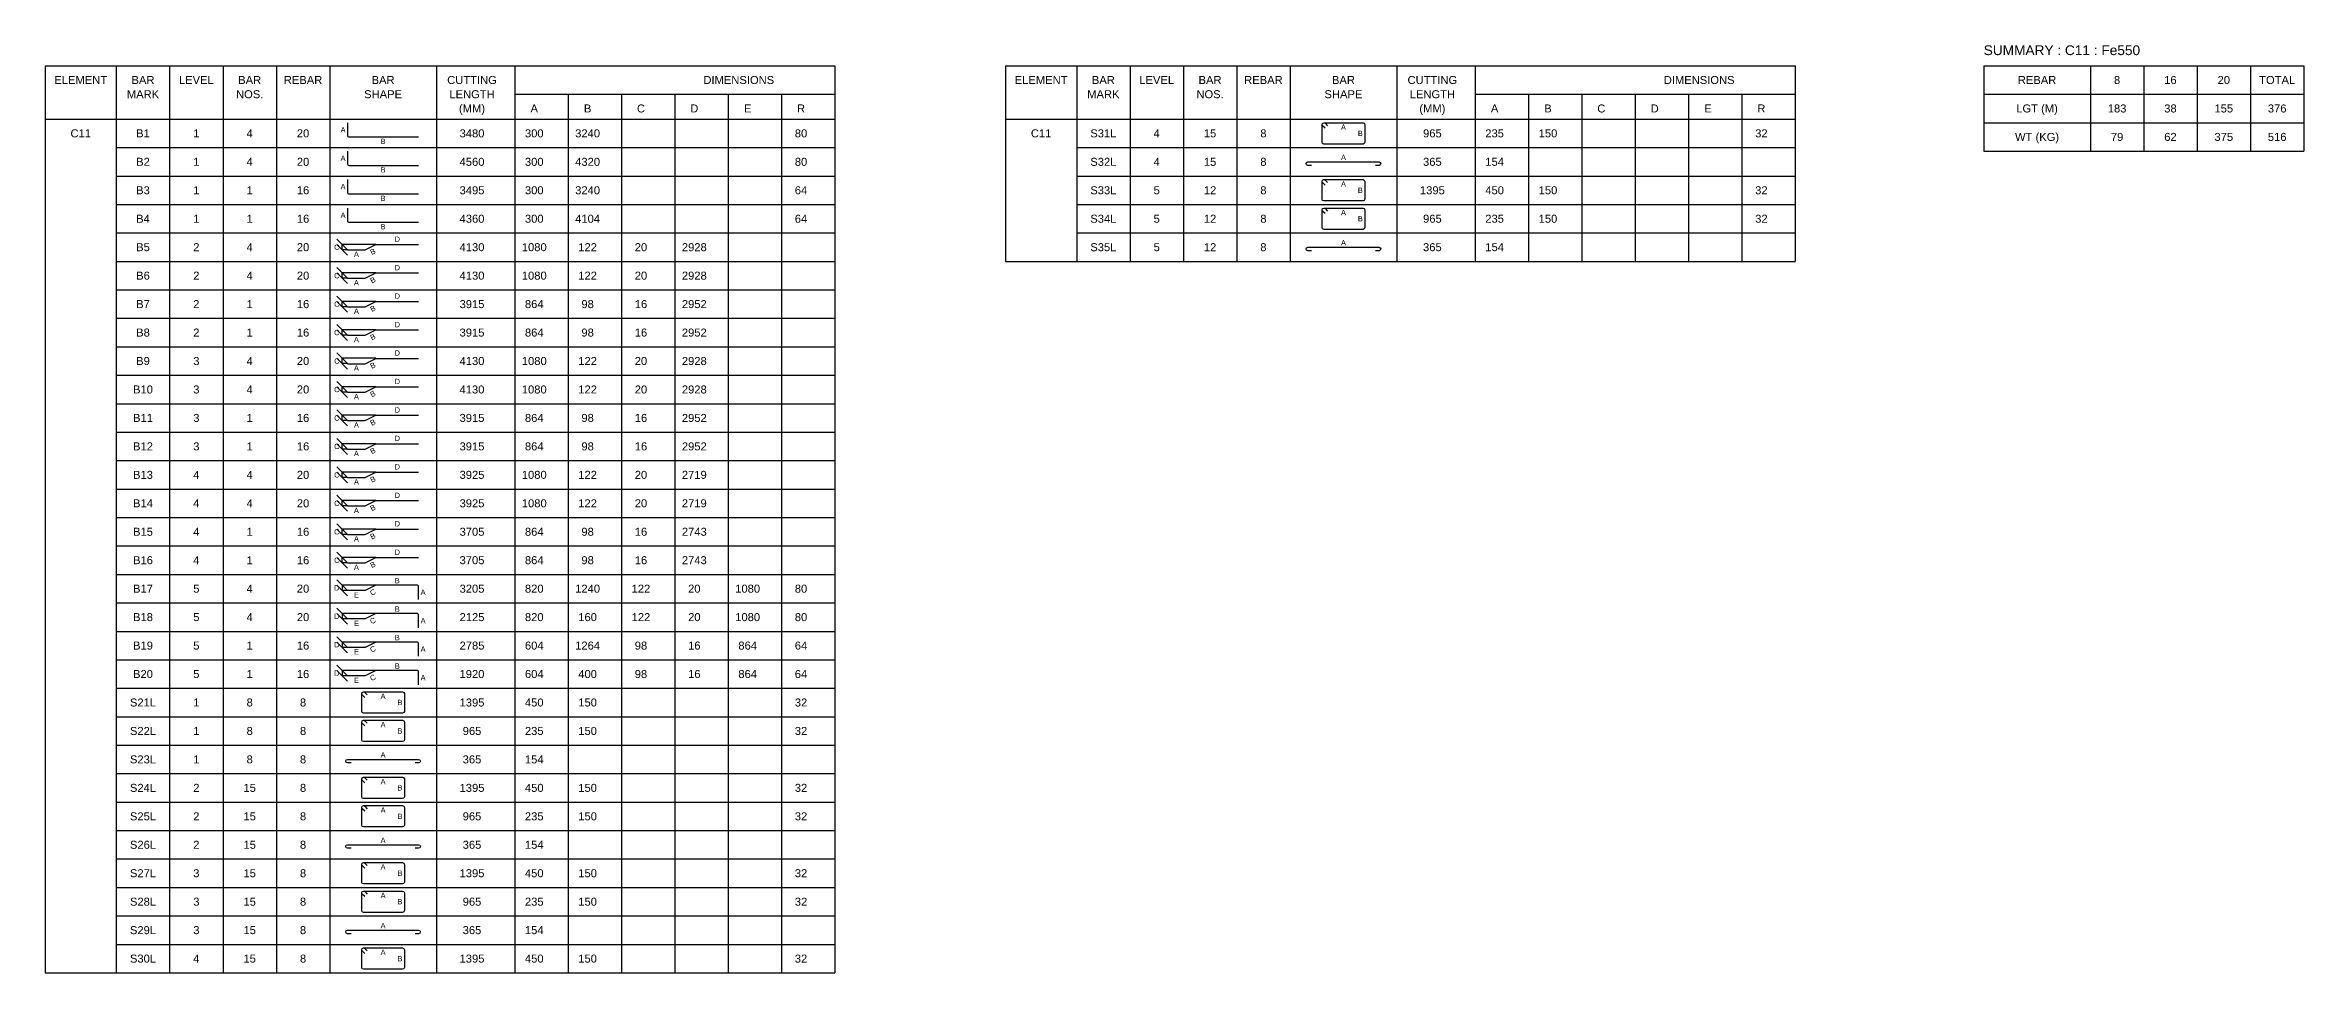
# Model space of a CAD drawing. Header units: inches. Extents: x -816171 to 9366335, y -450961 to 689132.
# Drawn here: x 402185 to 465685, y 33344 to 59423 of the extents above; entities that cross this region are included whole.
import ezdxf
from ezdxf.enums import TextEntityAlignment as Align

# ---------------------------------------------------------------- set-up
doc = ezdxf.new("R2010")
doc.units = ezdxf.units.IN
doc.header["$MEASUREMENT"] = 0
for name, color, linetype in [('Dim', 31, 'Continuous'), ('Reinforcement', 130, 'Continuous'), ('Schedule Border', 60, 'Continuous'), ('Schedule Header', 4, 'Continuous'), ('Text', 31, 'Continuous')]:
    doc.layers.add(name, color=color, linetype=linetype)
doc.styles.add('SC-BBS1', font='SansSerif')
doc.styles.get("Standard").update_dxf_attribs({"font": 'txt.shx'})
doc.dimstyles.new('SCBBSDim', dxfattribs={"dimtxt": 225, "dimasz": 0.18, "dimexe": 0, "dimexo": 0, "dimgap": 0, "dimtad": 1, "dimtoh": 1, "dimdec": 0, "dimzin": 0, "dimdsep": 46, "dimtxsty": 'Standard', "dimtsz": 150, "dimcen": 0.09, "dimclrd": 8, "dimclre": 8, "dimclrt": 3, "dimadec": 0, "dimazin": 0, "dimtfac": 1, "dimtdec": 0, "dimtix": 1, "dimtofl": 0, "dimtmove": 0, "dimatfit": 3, "dimfxl": 1, "dimtolj": 1, "dimtzin": 0, "dimarcsym": 0})

# ---------------------------------------------------------------- blocks, each defined once
blk = doc.blocks.new('*D651')
at = {"layer": 'DEFPOINTS', "color": 0, "transparency": 16777216}
for p in [(410535, 53819), (410685, 53669), (411485, 53819)]:
    blk.add_point(p, dxfattribs=at)
at = {"layer": 'Dim', "color": 8, "lineweight": -2, "transparency": 16777216}
for p, q in [((410685, 53669), (410385, 53969)), ((410685, 53519), (410385, 53819)), ((411485, 53819), (410535, 53819)), ((410535, 53669), (410535, 53819)), ((410685, 53669), (410535, 53669))]:
    blk.add_line(p, q, dxfattribs=at)
blk = doc.blocks.new('*D652')
at = {"layer": 'DEFPOINTS', "color": 0, "transparency": 16777216}
for p in [(410535, 53019), (410685, 52869), (411485, 53019)]:
    blk.add_point(p, dxfattribs=at)
at = {"layer": 'Dim', "color": 8, "lineweight": -2, "transparency": 16777216}
for p, q in [((410685, 52869), (410385, 53169)), ((410685, 52719), (410385, 53019)), ((411485, 53019), (410535, 53019)), ((410535, 52869), (410535, 53019)), ((410685, 52869), (410535, 52869))]:
    blk.add_line(p, q, dxfattribs=at)
blk = doc.blocks.new('*D653')
at = {"layer": 'DEFPOINTS', "color": 0, "transparency": 16777216}
for p in [(410535, 52219), (411485, 52219), (410685, 52069)]:
    blk.add_point(p, dxfattribs=at)
at = {"layer": 'Dim', "color": 8, "lineweight": -2, "transparency": 16777216}
for p, q in [((410685, 52069), (410385, 52369)), ((410685, 51919), (410385, 52219)), ((411485, 52219), (410535, 52219)), ((410535, 52069), (410535, 52219)), ((410685, 52069), (410535, 52069))]:
    blk.add_line(p, q, dxfattribs=at)
blk = doc.blocks.new('*D654')
at = {"layer": 'DEFPOINTS', "color": 0, "transparency": 16777216}
for p in [(410535, 51419), (410685, 51269), (411485, 51419)]:
    blk.add_point(p, dxfattribs=at)
at = {"layer": 'Dim', "color": 8, "lineweight": -2, "transparency": 16777216}
for p, q in [((410685, 51269), (410385, 51569)), ((410685, 51119), (410385, 51419)), ((411485, 51419), (410535, 51419)), ((410535, 51269), (410535, 51419)), ((410685, 51269), (410535, 51269))]:
    blk.add_line(p, q, dxfattribs=at)
blk = doc.blocks.new('*D655')
at = {"layer": 'DEFPOINTS', "color": 0, "transparency": 16777216}
for p in [(410535, 50619), (410685, 50469), (411485, 50619)]:
    blk.add_point(p, dxfattribs=at)
at = {"layer": 'Dim', "color": 8, "lineweight": -2, "transparency": 16777216}
for p, q in [((410685, 50469), (410385, 50769)), ((410685, 50319), (410385, 50619)), ((411485, 50619), (410535, 50619)), ((410535, 50469), (410535, 50619)), ((410685, 50469), (410535, 50469))]:
    blk.add_line(p, q, dxfattribs=at)
blk = doc.blocks.new('*D656')
at = {"layer": 'DEFPOINTS', "color": 0, "transparency": 16777216}
for p in [(410535, 49819), (410685, 49669), (411485, 49819)]:
    blk.add_point(p, dxfattribs=at)
at = {"layer": 'Dim', "color": 8, "lineweight": -2, "transparency": 16777216}
for p, q in [((410685, 49669), (410385, 49969)), ((410685, 49519), (410385, 49819)), ((411485, 49819), (410535, 49819)), ((410535, 49669), (410535, 49819)), ((410685, 49669), (410535, 49669))]:
    blk.add_line(p, q, dxfattribs=at)
blk = doc.blocks.new('*D657')
at = {"layer": 'DEFPOINTS', "color": 0, "transparency": 16777216}
for p in [(410535, 49019), (411485, 49019), (410685, 48869)]:
    blk.add_point(p, dxfattribs=at)
at = {"layer": 'Dim', "color": 8, "lineweight": -2, "transparency": 16777216}
for p, q in [((410685, 48869), (410385, 49169)), ((410685, 48719), (410385, 49019)), ((411485, 49019), (410535, 49019)), ((410535, 48869), (410535, 49019)), ((410685, 48869), (410535, 48869))]:
    blk.add_line(p, q, dxfattribs=at)
blk = doc.blocks.new('*D658')
at = {"layer": 'DEFPOINTS', "color": 0, "transparency": 16777216}
for p in [(410535, 48219), (410685, 48069), (411485, 48219)]:
    blk.add_point(p, dxfattribs=at)
at = {"layer": 'Dim', "color": 8, "lineweight": -2, "transparency": 16777216}
for p, q in [((410685, 48069), (410385, 48369)), ((410685, 47919), (410385, 48219)), ((411485, 48219), (410535, 48219)), ((410535, 48069), (410535, 48219)), ((410685, 48069), (410535, 48069))]:
    blk.add_line(p, q, dxfattribs=at)
blk = doc.blocks.new('*D659')
at = {"layer": 'DEFPOINTS', "color": 0, "transparency": 16777216}
for p in [(410535, 47419), (410685, 47269), (411485, 47419)]:
    blk.add_point(p, dxfattribs=at)
at = {"layer": 'Dim', "color": 8, "lineweight": -2, "transparency": 16777216}
for p, q in [((410685, 47269), (410385, 47569)), ((410685, 47119), (410385, 47419)), ((411485, 47419), (410535, 47419)), ((410535, 47269), (410535, 47419)), ((410685, 47269), (410535, 47269))]:
    blk.add_line(p, q, dxfattribs=at)
blk = doc.blocks.new('*D660')
at = {"layer": 'DEFPOINTS', "color": 0, "transparency": 16777216}
for p in [(410535, 46619), (410685, 46469), (411485, 46619)]:
    blk.add_point(p, dxfattribs=at)
at = {"layer": 'Dim', "color": 8, "lineweight": -2, "transparency": 16777216}
for p, q in [((410685, 46469), (410385, 46769)), ((410685, 46319), (410385, 46619)), ((411485, 46619), (410535, 46619)), ((410535, 46469), (410535, 46619)), ((410685, 46469), (410535, 46469))]:
    blk.add_line(p, q, dxfattribs=at)
blk = doc.blocks.new('*D661')
at = {"layer": 'DEFPOINTS', "color": 0, "transparency": 16777216}
for p in [(410535, 45819), (411485, 45819), (410685, 45669)]:
    blk.add_point(p, dxfattribs=at)
at = {"layer": 'Dim', "color": 8, "lineweight": -2, "transparency": 16777216}
for p, q in [((410685, 45669), (410385, 45969)), ((410685, 45519), (410385, 45819)), ((411485, 45819), (410535, 45819)), ((410535, 45669), (410535, 45819)), ((410685, 45669), (410535, 45669))]:
    blk.add_line(p, q, dxfattribs=at)
blk = doc.blocks.new('*D662')
at = {"layer": 'DEFPOINTS', "color": 0, "transparency": 16777216}
for p in [(410535, 45019), (410685, 44869), (411485, 45019)]:
    blk.add_point(p, dxfattribs=at)
at = {"layer": 'Dim', "color": 8, "lineweight": -2, "transparency": 16777216}
for p, q in [((410685, 44869), (410385, 45169)), ((410685, 44719), (410385, 45019)), ((411485, 45019), (410535, 45019)), ((410535, 44869), (410535, 45019)), ((410685, 44869), (410535, 44869))]:
    blk.add_line(p, q, dxfattribs=at)
blk = doc.blocks.new('*D663')
at = {"layer": 'DEFPOINTS', "color": 0, "transparency": 16777216}
for p in [(410535, 44094), (411185, 44094), (411485, 44244)]:
    blk.add_point(p, dxfattribs=at)
at = {"layer": 'Dim', "color": 8, "lineweight": -2, "transparency": 16777216}
for p, q in [((410685, 44094), (410385, 44394)), ((410685, 43944), (410385, 44244)), ((411485, 44244), (410535, 44244)), ((410535, 44244), (410535, 44094)), ((411185, 44094), (410535, 44094))]:
    blk.add_line(p, q, dxfattribs=at)
blk = doc.blocks.new('*D664')
at = {"layer": 'DEFPOINTS', "color": 0, "transparency": 16777216}
for p in [(410535, 43294), (411185, 43294), (411485, 43444)]:
    blk.add_point(p, dxfattribs=at)
at = {"layer": 'Dim', "color": 8, "lineweight": -2, "transparency": 16777216}
for p, q in [((410685, 43294), (410385, 43594)), ((410685, 43144), (410385, 43444)), ((411485, 43444), (410535, 43444)), ((410535, 43444), (410535, 43294)), ((411185, 43294), (410535, 43294))]:
    blk.add_line(p, q, dxfattribs=at)
blk = doc.blocks.new('*D665')
at = {"layer": 'DEFPOINTS', "color": 0, "transparency": 16777216}
for p in [(411485, 42644), (410535, 42494), (411185, 42494)]:
    blk.add_point(p, dxfattribs=at)
at = {"layer": 'Dim', "color": 8, "lineweight": -2, "transparency": 16777216}
for p, q in [((410685, 42494), (410385, 42794)), ((410685, 42344), (410385, 42644)), ((411485, 42644), (410535, 42644)), ((410535, 42644), (410535, 42494)), ((411185, 42494), (410535, 42494))]:
    blk.add_line(p, q, dxfattribs=at)
blk = doc.blocks.new('*D666')
at = {"layer": 'DEFPOINTS', "color": 0, "transparency": 16777216}
for p in [(410535, 41694), (411185, 41694), (411485, 41844)]:
    blk.add_point(p, dxfattribs=at)
at = {"layer": 'Dim', "color": 8, "lineweight": -2, "transparency": 16777216}
for p, q in [((410685, 41694), (410385, 41994)), ((410685, 41544), (410385, 41844)), ((411485, 41844), (410535, 41844)), ((410535, 41844), (410535, 41694)), ((411185, 41694), (410535, 41694))]:
    blk.add_line(p, q, dxfattribs=at)

msp = doc.modelspace()

# ---------------------------------------------------------------- linework, layer by layer
at = {"layer": 'Reinforcement'}
for points in [[(410684.81876, 57243.65265), (410684.81876, 56893.65265, 0.5), (410734.81876, 56843.65265), (412684.81876, 56843.65265)], [(438170.17469, 57087.58683), (438099.46362, 57158.29712, -0.1989123674), (438084.81876, 57193.65265, -0.4142046237), (438134.81876, 57243.65265, -0.1989044359), (438170.17391, 57229.00819), (438240.88497, 57158.2979)], [(410684.81876, 56443.65265), (410684.81876, 56093.65265, 0.5), (410734.81876, 56043.65265), (412684.81876, 56043.65265)], [(437784.81876, 56043.65265), (437684.81876, 56043.65265, -1), (437684.81876, 56143.65265), (439684.81876, 56143.65265, -1), (439684.81876, 56043.65265), (439584.81876, 56043.65265)], [(410684.81876, 55643.65265), (410684.81876, 55293.65265, 0.5), (410734.81876, 55243.65265), (412684.81876, 55243.65265)], [(438170.17469, 55487.58683), (438099.46362, 55558.29712, -0.1989123674), (438084.81876, 55593.65265, -0.4142046237), (438134.81876, 55643.65265, -0.1989044359), (438170.17391, 55629.00819), (438240.88497, 55558.2979)], [(410684.81876, 54843.65265), (410684.81876, 54493.65265, 0.5), (410734.81876, 54443.65265), (412684.81876, 54443.65265)], [(438170.17469, 54687.58683), (438099.46362, 54758.29712, -0.1989123674), (438084.81876, 54793.65265, -0.4142046237), (438134.81876, 54843.65265, -0.1989044359), (438170.17391, 54829.00819), (438240.88497, 54758.2979)], [(437784.81876, 53643.65265), (437684.81876, 53643.65265, -1), (437684.81876, 53743.65265), (439684.81876, 53743.65265, -1), (439684.81876, 53643.65265), (439584.81876, 53643.65265)], [(412684.81876, 43843.65265), (412684.81876, 44193.65265, 0.5), (412634.81876, 44243.65265), (411484.81876, 44243.65265), (411184.81876, 44093.65265), (410684.81876, 44093.65265)], [(412684.81876, 43043.65265), (412684.81876, 43393.65265, 0.5), (412634.81876, 43443.65265), (411484.81876, 43443.65265), (411184.81876, 43293.65265), (410684.81876, 43293.65265)], [(412684.81876, 42243.65265), (412684.81876, 42593.65265, 0.5), (412634.81876, 42643.65265), (411484.81876, 42643.65265), (411184.81876, 42493.65265), (410684.81876, 42493.65265)], [(412684.81876, 41443.65265), (412684.81876, 41793.65265, 0.5), (412634.81876, 41843.65265), (411484.81876, 41843.65265), (411184.81876, 41693.65265), (410684.81876, 41693.65265)], [(411170.17469, 41087.58683), (411099.46362, 41158.29712, -0.1989123674), (411084.81876, 41193.65265, -0.4142046237), (411134.81876, 41243.65265, -0.1989044359), (411170.17391, 41229.00819), (411240.88497, 41158.2979)], [(411170.17469, 40287.58683), (411099.46362, 40358.29712, -0.1989123674), (411084.81876, 40393.65265, -0.4142046237), (411134.81876, 40443.65265, -0.1989044359), (411170.17391, 40429.00819), (411240.88497, 40358.2979)], [(410784.81876, 39243.65265), (410684.81876, 39243.65265, -1), (410684.81876, 39343.65265), (412684.81876, 39343.65265, -1), (412684.81876, 39243.65265), (412584.81876, 39243.65265)], [(411170.17469, 38687.58683), (411099.46362, 38758.29712, -0.1989123674), (411084.81876, 38793.65265, -0.4142046237), (411134.81876, 38843.65265, -0.1989044359), (411170.17391, 38829.00819), (411240.88497, 38758.2979)], [(411170.17469, 37887.58683), (411099.46362, 37958.29712, -0.1989123674), (411084.81876, 37993.65265, -0.4142046237), (411134.81876, 38043.65265, -0.1989044359), (411170.17391, 38029.00819), (411240.88497, 37958.2979)], [(410784.81876, 36843.65265), (410684.81876, 36843.65265, -1), (410684.81876, 36943.65265), (412684.81876, 36943.65265, -1), (412684.81876, 36843.65265), (412584.81876, 36843.65265)], [(411170.17469, 36287.58683), (411099.46362, 36358.29712, -0.1989123674), (411084.81876, 36393.65265, -0.4142046237), (411134.81876, 36443.65265, -0.1989044359), (411170.17391, 36429.00819), (411240.88497, 36358.2979)], [(411170.17469, 35487.58683), (411099.46362, 35558.29712, -0.1989123674), (411084.81876, 35593.65265, -0.4142046237), (411134.81876, 35643.65265, -0.1989044359), (411170.17391, 35629.00819), (411240.88497, 35558.2979)], [(410784.81876, 34443.65265), (410684.81876, 34443.65265, -1), (410684.81876, 34543.65265), (412684.81876, 34543.65265, -1), (412684.81876, 34443.65265), (412584.81876, 34443.65265)], [(411170.17469, 33887.58683), (411099.46362, 33958.29712, -0.1989123674), (411084.81876, 33993.65265, -0.4142046237), (411134.81876, 34043.65265, -0.1989044359), (411170.17391, 34029.00819), (411240.88497, 33958.2979)]]:
    msp.add_lwpolyline(points, format="xyb", dxfattribs=at)
for points in [[(438084.81876, 57193.65265, -0.4142046237), (438134.81876, 57243.65265), (439234.81876, 57243.65265, -0.4142046237), (439284.81876, 57193.65265), (439284.81876, 56693.65265, -0.4142046237), (439234.81876, 56643.65265), (438134.81876, 56643.65265, -0.4142046237), (438084.81876, 56693.65265)], [(438084.81876, 55593.65265, -0.4142046237), (438134.81876, 55643.65265), (439234.81876, 55643.65265, -0.4142046237), (439284.81876, 55593.65265), (439284.81876, 55093.65265, -0.4142046237), (439234.81876, 55043.65265), (438134.81876, 55043.65265, -0.4142046237), (438084.81876, 55093.65265)], [(438084.81876, 54793.65265, -0.4142046237), (438134.81876, 54843.65265), (439234.81876, 54843.65265, -0.4142046237), (439284.81876, 54793.65265), (439284.81876, 54293.65265, -0.4142046237), (439234.81876, 54243.65265), (438134.81876, 54243.65265, -0.4142046237), (438084.81876, 54293.65265)], [(411084.81876, 41193.65265, -0.4142046237), (411134.81876, 41243.65265), (412234.81876, 41243.65265, -0.4142046237), (412284.81876, 41193.65265), (412284.81876, 40693.65265, -0.4142046237), (412234.81876, 40643.65265), (411134.81876, 40643.65265, -0.4142046237), (411084.81876, 40693.65265)], [(411084.81876, 40393.65265, -0.4142046237), (411134.81876, 40443.65265), (412234.81876, 40443.65265, -0.4142046237), (412284.81876, 40393.65265), (412284.81876, 39893.65265, -0.4142046237), (412234.81876, 39843.65265), (411134.81876, 39843.65265, -0.4142046237), (411084.81876, 39893.65265)], [(411084.81876, 38793.65265, -0.4142046237), (411134.81876, 38843.65265), (412234.81876, 38843.65265, -0.4142046237), (412284.81876, 38793.65265), (412284.81876, 38293.65265, -0.4142046237), (412234.81876, 38243.65265), (411134.81876, 38243.65265, -0.4142046237), (411084.81876, 38293.65265)], [(411084.81876, 37993.65265, -0.4142046237), (411134.81876, 38043.65265), (412234.81876, 38043.65265, -0.4142046237), (412284.81876, 37993.65265), (412284.81876, 37493.65265, -0.4142046237), (412234.81876, 37443.65265), (411134.81876, 37443.65265, -0.4142046237), (411084.81876, 37493.65265)], [(411084.81876, 36393.65265, -0.4142046237), (411134.81876, 36443.65265), (412234.81876, 36443.65265, -0.4142046237), (412284.81876, 36393.65265), (412284.81876, 35893.65265, -0.4142046237), (412234.81876, 35843.65265), (411134.81876, 35843.65265, -0.4142046237), (411084.81876, 35893.65265)], [(411084.81876, 35593.65265, -0.4142046237), (411134.81876, 35643.65265), (412234.81876, 35643.65265, -0.4142046237), (412284.81876, 35593.65265), (412284.81876, 35093.65265, -0.4142046237), (412234.81876, 35043.65265), (411134.81876, 35043.65265, -0.4142046237), (411084.81876, 35093.65265)], [(411084.81876, 33993.65265, -0.4142046237), (411134.81876, 34043.65265), (412234.81876, 34043.65265, -0.4142046237), (412284.81876, 33993.65265), (412284.81876, 33493.65265, -0.4142046237), (412234.81876, 33443.65265), (411134.81876, 33443.65265, -0.4142046237), (411084.81876, 33493.65265)]]:
    msp.add_lwpolyline(points, format="xyb", close=True, dxfattribs=at)
for points in [[(410684.81876, 53668.65265), (411184.81876, 53668.65265), (411484.81876, 53818.65265), (412684.81876, 53818.65265)], [(410684.81876, 52868.65265), (411184.81876, 52868.65265), (411484.81876, 53018.65265), (412684.81876, 53018.65265)], [(410684.81876, 52068.65265), (411184.81876, 52068.65265), (411484.81876, 52218.65265), (412684.81876, 52218.65265)], [(410684.81876, 51268.65265), (411184.81876, 51268.65265), (411484.81876, 51418.65265), (412684.81876, 51418.65265)], [(410684.81876, 50468.65265), (411184.81876, 50468.65265), (411484.81876, 50618.65265), (412684.81876, 50618.65265)], [(410684.81876, 49668.65265), (411184.81876, 49668.65265), (411484.81876, 49818.65265), (412684.81876, 49818.65265)], [(410684.81876, 48868.65265), (411184.81876, 48868.65265), (411484.81876, 49018.65265), (412684.81876, 49018.65265)], [(410684.81876, 48068.65265), (411184.81876, 48068.65265), (411484.81876, 48218.65265), (412684.81876, 48218.65265)], [(410684.81876, 47268.65265), (411184.81876, 47268.65265), (411484.81876, 47418.65265), (412684.81876, 47418.65265)], [(410684.81876, 46468.65265), (411184.81876, 46468.65265), (411484.81876, 46618.65265), (412684.81876, 46618.65265)], [(410684.81876, 45668.65265), (411184.81876, 45668.65265), (411484.81876, 45818.65265), (412684.81876, 45818.65265)], [(410684.81876, 44868.65265), (411184.81876, 44868.65265), (411484.81876, 45018.65265), (412684.81876, 45018.65265)]]:
    msp.add_lwpolyline(points, dxfattribs=at)
at = {"layer": 'Schedule Border'}
for p, q in [((402184.81876, 58843.65265), (424384.81876, 58843.65265)), ((402184.81876, 58843.65265), (402184.81876, 33343.65265)), ((404184.81876, 58843.65265), (404184.81876, 33343.65265)), ((405684.81876, 58843.65265), (405684.81876, 33343.65265)), ((407184.81876, 58843.65265), (407184.81876, 33343.65265)), ((408684.81876, 58843.65265), (408684.81876, 33343.65265)), ((410184.81876, 58843.65265), (410184.81876, 33343.65265)), ((413184.81876, 58843.65265), (413184.81876, 33343.65265)), ((415384.81876, 58843.65265), (415384.81876, 33343.65265)), ((424384.81876, 58843.65265), (424384.81876, 33343.65265)), ((429184.81876, 58843.65265), (451384.81876, 58843.65265)), ((429184.81876, 58843.65265), (429184.81876, 53343.65265)), ((431184.81876, 58843.65265), (431184.81876, 53343.65265)), ((432684.81876, 58843.65265), (432684.81876, 53343.65265)), ((434184.81876, 58843.65265), (434184.81876, 53343.65265)), ((435684.81876, 58843.65265), (435684.81876, 53343.65265)), ((437184.81876, 58843.65265), (437184.81876, 53343.65265)), ((440184.81876, 58843.65265), (440184.81876, 53343.65265)), ((442384.81876, 58843.65265), (442384.81876, 53343.65265)), ((451384.81876, 58843.65265), (451384.81876, 53343.65265)), ((456684.81876, 58843.65265), (465684.81876, 58843.65265)), ((456684.81876, 58843.65265), (456684.81876, 56443.65265)), ((459684.81876, 58843.65265), (459684.81876, 56443.65265)), ((461184.81876, 58843.65265), (461184.81876, 56443.65265)), ((462684.81876, 58843.65265), (462684.81876, 56443.65265)), ((464184.81876, 58843.65265), (464184.81876, 56443.65265)), ((465684.81876, 58843.65265), (465684.81876, 56443.65265)), ((415384.81876, 58043.65265), (424384.81876, 58043.65265)), ((416884.81876, 58043.65265), (416884.81876, 33343.65265)), ((418384.81876, 58043.65265), (418384.81876, 33343.65265)), ((419884.81876, 58043.65265), (419884.81876, 33343.65265)), ((421384.81876, 58043.65265), (421384.81876, 33343.65265)), ((422884.81876, 58043.65265), (422884.81876, 33343.65265)), ((442384.81876, 58043.65265), (451384.81876, 58043.65265)), ((443884.81876, 58043.65265), (443884.81876, 53343.65265)), ((445384.81876, 58043.65265), (445384.81876, 53343.65265)), ((446884.81876, 58043.65265), (446884.81876, 53343.65265)), ((448384.81876, 58043.65265), (448384.81876, 53343.65265)), ((449884.81876, 58043.65265), (449884.81876, 53343.65265)), ((456684.81876, 58043.65265), (465684.81876, 58043.65265)), ((402184.81876, 57343.65265), (424384.81876, 57343.65265)), ((429184.81876, 57343.65265), (451384.81876, 57343.65265)), ((456684.81876, 57243.65265), (465684.81876, 57243.65265)), ((404184.81876, 56543.65265), (424384.81876, 56543.65265)), ((431184.81876, 56543.65265), (451384.81876, 56543.65265)), ((456684.81876, 56443.65265), (465684.81876, 56443.65265)), ((404184.81876, 55743.65265), (424384.81876, 55743.65265)), ((431184.81876, 55743.65265), (451384.81876, 55743.65265)), ((404184.81876, 54943.65265), (424384.81876, 54943.65265)), ((431184.81876, 54943.65265), (451384.81876, 54943.65265)), ((404184.81876, 54143.65265), (424384.81876, 54143.65265)), ((431184.81876, 54143.65265), (451384.81876, 54143.65265)), ((404184.81876, 53343.65265), (424384.81876, 53343.65265)), ((429184.81876, 53343.65265), (451384.81876, 53343.65265)), ((431184.81876, 53343.65265), (451384.81876, 53343.65265)), ((404184.81876, 52543.65265), (424384.81876, 52543.65265)), ((404184.81876, 51743.65265), (424384.81876, 51743.65265)), ((404184.81876, 50943.65265), (424384.81876, 50943.65265)), ((404184.81876, 50143.65265), (424384.81876, 50143.65265)), ((404184.81876, 49343.65265), (424384.81876, 49343.65265)), ((404184.81876, 48543.65265), (424384.81876, 48543.65265)), ((404184.81876, 47743.65265), (424384.81876, 47743.65265)), ((404184.81876, 46943.65265), (424384.81876, 46943.65265)), ((404184.81876, 46143.65265), (424384.81876, 46143.65265)), ((404184.81876, 45343.65265), (424384.81876, 45343.65265)), ((404184.81876, 44543.65265), (424384.81876, 44543.65265)), ((404184.81876, 43743.65265), (424384.81876, 43743.65265)), ((404184.81876, 42943.65265), (424384.81876, 42943.65265)), ((404184.81876, 42143.65265), (424384.81876, 42143.65265)), ((404184.81876, 41343.65265), (424384.81876, 41343.65265)), ((404184.81876, 40543.65265), (424384.81876, 40543.65265)), ((404184.81876, 39743.65265), (424384.81876, 39743.65265)), ((404184.81876, 38943.65265), (424384.81876, 38943.65265)), ((404184.81876, 38143.65265), (424384.81876, 38143.65265)), ((404184.81876, 37343.65265), (424384.81876, 37343.65265)), ((404184.81876, 36543.65265), (424384.81876, 36543.65265)), ((404184.81876, 35743.65265), (424384.81876, 35743.65265)), ((404184.81876, 34943.65265), (424384.81876, 34943.65265)), ((404184.81876, 34143.65265), (424384.81876, 34143.65265)), ((402184.81876, 33343.65265), (424384.81876, 33343.65265))]:
    msp.add_line(p, q, dxfattribs=at)

# ---------------------------------------------------------------- texts
at = {"layer": 'Dim', "style": 'SC-BBS1'}
for s, p in [('A', (438684.81876, 57118.65265)), ('A', (410559.81876, 57043.65265)), ('B', (411684.81876, 56718.65265)), ('B', (439159.81876, 56943.65265)), ('A', (410559.81876, 56243.65265)), ('B', (411684.81876, 55918.65265)), ('A', (438684.81876, 56268.65265)), ('A', (410559.81876, 55443.65265)), ('A', (438684.81876, 55518.65265)), ('B', (439159.81876, 55343.65265)), ('A', (410559.81876, 54643.65265)), ('B', (411684.81876, 55118.65265)), ('A', (438684.81876, 54718.65265)), ('B', (439159.81876, 54543.65265)), ('B', (411684.81876, 54318.65265)), ('D', (412084.81876, 53968.65265)), ('C', (410384.81876, 53743.65265)), ('A', (410934.81876, 53543.65265)), ('A', (438684.81876, 53868.65265)), ('C', (410384.81876, 52943.65265)), ('A', (410934.81876, 52743.65265)), ('D', (412084.81876, 53168.65265)), ('C', (410384.81876, 52143.65265)), ('D', (412084.81876, 52368.65265)), ('A', (410934.81876, 51943.65265)), ('D', (412084.81876, 51568.65265)), ('C', (410384.81876, 51343.65265)), ('A', (410934.81876, 51143.65265)), ('D', (412084.81876, 50768.65265)), ('C', (410384.81876, 50543.65265)), ('A', (410934.81876, 50343.65265)), ('C', (410384.81876, 49743.65265)), ('A', (410934.81876, 49543.65265)), ('D', (412084.81876, 49968.65265)), ('C', (410384.81876, 48943.65265)), ('D', (412084.81876, 49168.65265)), ('A', (410934.81876, 48743.65265)), ('D', (412084.81876, 48368.65265)), ('C', (410384.81876, 48143.65265)), ('A', (410934.81876, 47943.65265)), ('D', (412084.81876, 47568.65265)), ('C', (410384.81876, 47343.65265)), ('A', (410934.81876, 47143.65265)), ('C', (410384.81876, 46543.65265)), ('A', (410934.81876, 46343.65265)), ('D', (412084.81876, 46768.65265)), ('C', (410384.81876, 45743.65265)), ('D', (412084.81876, 45968.65265)), ('A', (410934.81876, 45543.65265)), ('D', (412084.81876, 45168.65265)), ('C', (410384.81876, 44943.65265)), ('A', (410934.81876, 44743.65265)), ('D', (410384.81876, 44168.65265)), ('E', (410934.81876, 43968.65265)), ('B', (412084.81876, 44368.65265)), ('A', (412809.81876, 44043.65265)), ('D', (410384.81876, 43368.65265)), ('E', (410934.81876, 43168.65265)), ('B', (412084.81876, 43568.65265)), ('A', (412809.81876, 43243.65265)), ('D', (410384.81876, 42568.65265)), ('B', (412084.81876, 42768.65265)), ('E', (410934.81876, 42368.65265)), ('B', (412084.81876, 41968.65265)), ('A', (412809.81876, 42443.65265)), ('D', (410384.81876, 41768.65265)), ('E', (410934.81876, 41568.65265)), ('A', (412809.81876, 41643.65265)), ('A', (411684.81876, 41118.65265)), ('B', (412159.81876, 40943.65265)), ('A', (411684.81876, 40318.65265)), ('B', (412159.81876, 40143.65265)), ('A', (411684.81876, 39468.65265)), ('A', (411684.81876, 38718.65265)), ('B', (412159.81876, 38543.65265)), ('A', (411684.81876, 37918.65265)), ('B', (412159.81876, 37743.65265)), ('A', (411684.81876, 37068.65265)), ('A', (411684.81876, 36318.65265)), ('B', (412159.81876, 36143.65265)), ('A', (411684.81876, 35518.65265)), ('B', (412159.81876, 35343.65265)), ('A', (411684.81876, 34668.65265)), ('A', (411684.81876, 33918.65265)), ('B', (412159.81876, 33743.65265))]:
    msp.add_text(s, height=150, dxfattribs=at).set_placement(p, align=Align.MIDDLE_CENTER)
for s, p in [('B', (411397.31876, 53618.65265)), ('B', (411397.31876, 52818.65265)), ('B', (411397.31876, 52018.65265)), ('B', (411397.31876, 51218.65265)), ('B', (411397.31876, 50418.65265)), ('B', (411397.31876, 49618.65265)), ('B', (411397.31876, 48818.65265)), ('B', (411397.31876, 48018.65265)), ('B', (411397.31876, 47218.65265)), ('B', (411397.31876, 46418.65265)), ('B', (411397.31876, 45618.65265)), ('B', (411397.31876, 44818.65265)), ('C', (411397.31876, 44043.65265)), ('C', (411397.31876, 43243.65265)), ('C', (411397.31876, 42443.65265)), ('C', (411397.31876, 41643.65265))]:
    msp.add_text(s, height=150, rotation=26.5650511771, dxfattribs=at).set_placement(p, align=Align.MIDDLE_CENTER)
at = {"layer": 'Schedule Header', "style": 'SC-BBS1'}
msp.add_text('SUMMARY : C11 : Fe550', height=275, dxfattribs=at).set_placement((456684.81876, 59143.65265))
for s, p in [('ELEMENT', (403184.81876, 58443.65265)), ('BAR', (404934.81876, 58443.65265)), ('LEVEL', (406434.81876, 58443.65265)), ('BAR', (407934.81876, 58443.65265)), ('REBAR', (409434.81876, 58443.65265)), ('BAR', (411684.81876, 58443.65265)), ('CUTTING', (414184.81876, 58443.65265)), ('DIMENSIONS', (421684.81876, 58443.65265)), ('ELEMENT', (430184.81876, 58443.65265)), ('BAR', (431934.81876, 58443.65265)), ('LEVEL', (433434.81876, 58443.65265)), ('BAR', (434934.81876, 58443.65265)), ('REBAR', (436434.81876, 58443.65265)), ('BAR', (438684.81876, 58443.65265)), ('CUTTING', (441184.81876, 58443.65265)), ('DIMENSIONS', (448684.81876, 58443.65265)), ('REBAR', (458184.81876, 58443.65265)), ('8', (460434.81876, 58443.65265)), ('16', (461934.81876, 58443.65265)), ('20', (463434.81876, 58443.65265)), ('TOTAL', (464934.81876, 58443.65265)), ('MARK', (404934.81876, 58043.65265)), ('NOS.', (407934.81876, 58043.65265)), ('SHAPE', (411684.81876, 58043.65265)), ('LENGTH', (414184.81876, 58043.65265)), ('MARK', (431934.81876, 58043.65265)), ('NOS.', (434934.81876, 58043.65265)), ('SHAPE', (438684.81876, 58043.65265)), ('LENGTH', (441184.81876, 58043.65265)), ('(MM)', (414184.81876, 57643.65265)), ('A', (415934.81876, 57643.65265)), ('B', (417434.81876, 57643.65265)), ('C', (418934.81876, 57643.65265)), ('D', (420434.81876, 57643.65265)), ('E', (421934.81876, 57643.65265)), ('R', (423434.81876, 57643.65265)), ('(MM)', (441184.81876, 57643.65265)), ('A', (442934.81876, 57643.65265)), ('B', (444434.81876, 57643.65265)), ('C', (445934.81876, 57643.65265)), ('D', (447434.81876, 57643.65265)), ('E', (448934.81876, 57643.65265)), ('R', (450434.81876, 57643.65265)), ('LGT (M)', (458184.81876, 57643.65265)), ('WT (KG)', (458184.81876, 56843.65265))]:
    msp.add_text(s, height=225, dxfattribs=at).set_placement(p, align=Align.MIDDLE_CENTER)
at = {"layer": 'Text', "style": 'SC-BBS1'}
for s, p in [('183', (460434.81876, 57643.65265)), ('38', (461934.81876, 57643.65265)), ('155', (463434.81876, 57643.65265)), ('376', (464934.81876, 57643.65265)), ('C11', (403184.81876, 56943.65265)), ('B1', (404934.81876, 56943.65265)), ('1', (406434.81876, 56943.65265)), ('4', (407934.81876, 56943.65265)), ('20', (409434.81876, 56943.65265)), ('3480', (414184.81876, 56943.65265)), ('300', (415934.81876, 56943.65265)), ('3240', (417434.81876, 56943.65265)), ('80', (423434.81876, 56943.65265)), ('C11', (430184.81876, 56943.65265)), ('S31L', (431934.81876, 56943.65265)), ('4', (433434.81876, 56943.65265)), ('15', (434934.81876, 56943.65265)), ('8', (436434.81876, 56943.65265)), ('965', (441184.81876, 56943.65265)), ('235', (442934.81876, 56943.65265)), ('150', (444434.81876, 56943.65265)), ('32', (450434.81876, 56943.65265)), ('79', (460434.81876, 56843.65265)), ('62', (461934.81876, 56843.65265)), ('375', (463434.81876, 56843.65265)), ('516', (464934.81876, 56843.65265)), ('B2', (404934.81876, 56143.65265)), ('1', (406434.81876, 56143.65265)), ('4', (407934.81876, 56143.65265)), ('20', (409434.81876, 56143.65265)), ('4560', (414184.81876, 56143.65265)), ('300', (415934.81876, 56143.65265)), ('4320', (417434.81876, 56143.65265)), ('80', (423434.81876, 56143.65265)), ('S32L', (431934.81876, 56143.65265)), ('4', (433434.81876, 56143.65265)), ('15', (434934.81876, 56143.65265)), ('8', (436434.81876, 56143.65265)), ('365', (441184.81876, 56143.65265)), ('154', (442934.81876, 56143.65265)), ('B3', (404934.81876, 55343.65265)), ('1', (406434.81876, 55343.65265)), ('1', (407934.81876, 55343.65265)), ('16', (409434.81876, 55343.65265)), ('3495', (414184.81876, 55343.65265)), ('300', (415934.81876, 55343.65265)), ('3240', (417434.81876, 55343.65265)), ('64', (423434.81876, 55343.65265)), ('S33L', (431934.81876, 55343.65265)), ('5', (433434.81876, 55343.65265)), ('12', (434934.81876, 55343.65265)), ('8', (436434.81876, 55343.65265)), ('1395', (441184.81876, 55343.65265)), ('450', (442934.81876, 55343.65265)), ('150', (444434.81876, 55343.65265)), ('32', (450434.81876, 55343.65265)), ('B4', (404934.81876, 54543.65265)), ('1', (406434.81876, 54543.65265)), ('1', (407934.81876, 54543.65265)), ('16', (409434.81876, 54543.65265)), ('4360', (414184.81876, 54543.65265)), ('300', (415934.81876, 54543.65265)), ('4104', (417434.81876, 54543.65265)), ('64', (423434.81876, 54543.65265)), ('S34L', (431934.81876, 54543.65265)), ('5', (433434.81876, 54543.65265)), ('12', (434934.81876, 54543.65265)), ('8', (436434.81876, 54543.65265)), ('965', (441184.81876, 54543.65265)), ('235', (442934.81876, 54543.65265)), ('150', (444434.81876, 54543.65265)), ('32', (450434.81876, 54543.65265)), ('B5', (404934.81876, 53743.65265)), ('2', (406434.81876, 53743.65265)), ('4', (407934.81876, 53743.65265)), ('20', (409434.81876, 53743.65265)), ('4130', (414184.81876, 53743.65265)), ('1080', (415934.81876, 53743.65265)), ('122', (417434.81876, 53743.65265)), ('20', (418934.81876, 53743.65265)), ('2928', (420434.81876, 53743.65265)), ('S35L', (431934.81876, 53743.65265)), ('5', (433434.81876, 53743.65265)), ('12', (434934.81876, 53743.65265)), ('8', (436434.81876, 53743.65265)), ('365', (441184.81876, 53743.65265)), ('154', (442934.81876, 53743.65265)), ('B6', (404934.81876, 52943.65265)), ('2', (406434.81876, 52943.65265)), ('4', (407934.81876, 52943.65265)), ('20', (409434.81876, 52943.65265)), ('4130', (414184.81876, 52943.65265)), ('1080', (415934.81876, 52943.65265)), ('122', (417434.81876, 52943.65265)), ('20', (418934.81876, 52943.65265)), ('2928', (420434.81876, 52943.65265)), ('B7', (404934.81876, 52143.65265)), ('2', (406434.81876, 52143.65265)), ('1', (407934.81876, 52143.65265)), ('16', (409434.81876, 52143.65265)), ('3915', (414184.81876, 52143.65265)), ('864', (415934.81876, 52143.65265)), ('98', (417434.81876, 52143.65265)), ('16', (418934.81876, 52143.65265)), ('2952', (420434.81876, 52143.65265)), ('B8', (404934.81876, 51343.65265)), ('2', (406434.81876, 51343.65265)), ('1', (407934.81876, 51343.65265)), ('16', (409434.81876, 51343.65265)), ('3915', (414184.81876, 51343.65265)), ('864', (415934.81876, 51343.65265)), ('98', (417434.81876, 51343.65265)), ('16', (418934.81876, 51343.65265)), ('2952', (420434.81876, 51343.65265)), ('B9', (404934.81876, 50543.65265)), ('3', (406434.81876, 50543.65265)), ('4', (407934.81876, 50543.65265)), ('20', (409434.81876, 50543.65265)), ('4130', (414184.81876, 50543.65265)), ('1080', (415934.81876, 50543.65265)), ('122', (417434.81876, 50543.65265)), ('20', (418934.81876, 50543.65265)), ('2928', (420434.81876, 50543.65265)), ('B10', (404934.81876, 49743.65265)), ('3', (406434.81876, 49743.65265)), ('4', (407934.81876, 49743.65265)), ('20', (409434.81876, 49743.65265)), ('4130', (414184.81876, 49743.65265)), ('1080', (415934.81876, 49743.65265)), ('122', (417434.81876, 49743.65265)), ('20', (418934.81876, 49743.65265)), ('2928', (420434.81876, 49743.65265)), ('B11', (404934.81876, 48943.65265)), ('3', (406434.81876, 48943.65265)), ('1', (407934.81876, 48943.65265)), ('16', (409434.81876, 48943.65265)), ('3915', (414184.81876, 48943.65265)), ('864', (415934.81876, 48943.65265)), ('98', (417434.81876, 48943.65265)), ('16', (418934.81876, 48943.65265)), ('2952', (420434.81876, 48943.65265)), ('B12', (404934.81876, 48143.65265)), ('3', (406434.81876, 48143.65265)), ('1', (407934.81876, 48143.65265)), ('16', (409434.81876, 48143.65265)), ('3915', (414184.81876, 48143.65265)), ('864', (415934.81876, 48143.65265)), ('98', (417434.81876, 48143.65265)), ('16', (418934.81876, 48143.65265)), ('2952', (420434.81876, 48143.65265)), ('B13', (404934.81876, 47343.65265)), ('4', (406434.81876, 47343.65265)), ('4', (407934.81876, 47343.65265)), ('20', (409434.81876, 47343.65265)), ('3925', (414184.81876, 47343.65265)), ('1080', (415934.81876, 47343.65265)), ('122', (417434.81876, 47343.65265)), ('20', (418934.81876, 47343.65265)), ('2719', (420434.81876, 47343.65265)), ('B14', (404934.81876, 46543.65265)), ('4', (406434.81876, 46543.65265)), ('4', (407934.81876, 46543.65265)), ('20', (409434.81876, 46543.65265)), ('3925', (414184.81876, 46543.65265)), ('1080', (415934.81876, 46543.65265)), ('122', (417434.81876, 46543.65265)), ('20', (418934.81876, 46543.65265)), ('2719', (420434.81876, 46543.65265)), ('B15', (404934.81876, 45743.65265)), ('4', (406434.81876, 45743.65265)), ('1', (407934.81876, 45743.65265)), ('16', (409434.81876, 45743.65265)), ('3705', (414184.81876, 45743.65265)), ('864', (415934.81876, 45743.65265)), ('98', (417434.81876, 45743.65265)), ('16', (418934.81876, 45743.65265)), ('2743', (420434.81876, 45743.65265)), ('B16', (404934.81876, 44943.65265)), ('4', (406434.81876, 44943.65265)), ('1', (407934.81876, 44943.65265)), ('16', (409434.81876, 44943.65265)), ('3705', (414184.81876, 44943.65265)), ('864', (415934.81876, 44943.65265)), ('98', (417434.81876, 44943.65265)), ('16', (418934.81876, 44943.65265)), ('2743', (420434.81876, 44943.65265)), ('B17', (404934.81876, 44143.65265)), ('5', (406434.81876, 44143.65265)), ('4', (407934.81876, 44143.65265)), ('20', (409434.81876, 44143.65265)), ('3205', (414184.81876, 44143.65265)), ('820', (415934.81876, 44143.65265)), ('1240', (417434.81876, 44143.65265)), ('122', (418934.81876, 44143.65265)), ('20', (420434.81876, 44143.65265)), ('1080', (421934.81876, 44143.65265)), ('80', (423434.81876, 44143.65265)), ('B18', (404934.81876, 43343.65265)), ('5', (406434.81876, 43343.65265)), ('4', (407934.81876, 43343.65265)), ('20', (409434.81876, 43343.65265)), ('2125', (414184.81876, 43343.65265)), ('820', (415934.81876, 43343.65265)), ('160', (417434.81876, 43343.65265)), ('122', (418934.81876, 43343.65265)), ('20', (420434.81876, 43343.65265)), ('1080', (421934.81876, 43343.65265)), ('80', (423434.81876, 43343.65265)), ('B19', (404934.81876, 42543.65265)), ('5', (406434.81876, 42543.65265)), ('1', (407934.81876, 42543.65265)), ('16', (409434.81876, 42543.65265)), ('2785', (414184.81876, 42543.65265)), ('604', (415934.81876, 42543.65265)), ('1264', (417434.81876, 42543.65265)), ('98', (418934.81876, 42543.65265)), ('16', (420434.81876, 42543.65265)), ('864', (421934.81876, 42543.65265)), ('64', (423434.81876, 42543.65265)), ('B20', (404934.81876, 41743.65265)), ('5', (406434.81876, 41743.65265)), ('1', (407934.81876, 41743.65265)), ('16', (409434.81876, 41743.65265)), ('1920', (414184.81876, 41743.65265)), ('604', (415934.81876, 41743.65265)), ('400', (417434.81876, 41743.65265)), ('98', (418934.81876, 41743.65265)), ('16', (420434.81876, 41743.65265)), ('864', (421934.81876, 41743.65265)), ('64', (423434.81876, 41743.65265)), ('S21L', (404934.81876, 40943.65265)), ('1', (406434.81876, 40943.65265)), ('8', (407934.81876, 40943.65265)), ('8', (409434.81876, 40943.65265)), ('1395', (414184.81876, 40943.65265)), ('450', (415934.81876, 40943.65265)), ('150', (417434.81876, 40943.65265)), ('32', (423434.81876, 40943.65265)), ('S22L', (404934.81876, 40143.65265)), ('1', (406434.81876, 40143.65265)), ('8', (407934.81876, 40143.65265)), ('8', (409434.81876, 40143.65265)), ('965', (414184.81876, 40143.65265)), ('235', (415934.81876, 40143.65265)), ('150', (417434.81876, 40143.65265)), ('32', (423434.81876, 40143.65265)), ('S23L', (404934.81876, 39343.65265)), ('1', (406434.81876, 39343.65265)), ('8', (407934.81876, 39343.65265)), ('8', (409434.81876, 39343.65265)), ('365', (414184.81876, 39343.65265)), ('154', (415934.81876, 39343.65265)), ('S24L', (404934.81876, 38543.65265)), ('2', (406434.81876, 38543.65265)), ('15', (407934.81876, 38543.65265)), ('8', (409434.81876, 38543.65265)), ('1395', (414184.81876, 38543.65265)), ('450', (415934.81876, 38543.65265)), ('150', (417434.81876, 38543.65265)), ('32', (423434.81876, 38543.65265)), ('S25L', (404934.81876, 37743.65265)), ('2', (406434.81876, 37743.65265)), ('15', (407934.81876, 37743.65265)), ('8', (409434.81876, 37743.65265)), ('965', (414184.81876, 37743.65265)), ('235', (415934.81876, 37743.65265)), ('150', (417434.81876, 37743.65265)), ('32', (423434.81876, 37743.65265)), ('S26L', (404934.81876, 36943.65265)), ('2', (406434.81876, 36943.65265)), ('15', (407934.81876, 36943.65265)), ('8', (409434.81876, 36943.65265)), ('365', (414184.81876, 36943.65265)), ('154', (415934.81876, 36943.65265)), ('S27L', (404934.81876, 36143.65265)), ('3', (406434.81876, 36143.65265)), ('15', (407934.81876, 36143.65265)), ('8', (409434.81876, 36143.65265)), ('1395', (414184.81876, 36143.65265)), ('450', (415934.81876, 36143.65265)), ('150', (417434.81876, 36143.65265)), ('32', (423434.81876, 36143.65265)), ('S28L', (404934.81876, 35343.65265)), ('3', (406434.81876, 35343.65265)), ('15', (407934.81876, 35343.65265)), ('8', (409434.81876, 35343.65265)), ('965', (414184.81876, 35343.65265)), ('235', (415934.81876, 35343.65265)), ('150', (417434.81876, 35343.65265)), ('32', (423434.81876, 35343.65265)), ('S29L', (404934.81876, 34543.65265)), ('3', (406434.81876, 34543.65265)), ('15', (407934.81876, 34543.65265)), ('8', (409434.81876, 34543.65265)), ('365', (414184.81876, 34543.65265)), ('154', (415934.81876, 34543.65265)), ('S30L', (404934.81876, 33743.65265)), ('4', (406434.81876, 33743.65265)), ('15', (407934.81876, 33743.65265)), ('8', (409434.81876, 33743.65265)), ('1395', (414184.81876, 33743.65265)), ('450', (415934.81876, 33743.65265)), ('150', (417434.81876, 33743.65265)), ('32', (423434.81876, 33743.65265))]:
    msp.add_text(s, height=225, dxfattribs=at).set_placement(p, align=Align.MIDDLE_CENTER)

# ---------------------------------------------------------------- dimensions: what is measured, and where the dimension line sits
at = {"layer": 'Dim'}
for base, p1, p2, picture, middle in [((410534.81876, 53818.65265), (410684.81876, 53668.65265), (411484.81876, 53818.65265), '*D651', (410534.81876, 53743.65265)), ((410534.81876, 53018.65265), (410684.81876, 52868.65265), (411484.81876, 53018.65265), '*D652', (410534.81876, 52943.65265)), ((410534.81876, 52218.65265), (410684.81876, 52068.65265), (411484.81876, 52218.65265), '*D653', (410534.81876, 52143.65265)), ((410534.81876, 51418.65265), (410684.81876, 51268.65265), (411484.81876, 51418.65265), '*D654', (410534.81876, 51343.65265)), ((410534.81876, 50618.65265), (410684.81876, 50468.65265), (411484.81876, 50618.65265), '*D655', (410534.81876, 50543.65265)), ((410534.81876, 49818.65265), (410684.81876, 49668.65265), (411484.81876, 49818.65265), '*D656', (410534.81876, 49743.65265)), ((410534.81876, 49018.65265), (410684.81876, 48868.65265), (411484.81876, 49018.65265), '*D657', (410534.81876, 48943.65265)), ((410534.81876, 48218.65265), (410684.81876, 48068.65265), (411484.81876, 48218.65265), '*D658', (410534.81876, 48143.65265)), ((410534.81876, 47418.65265), (410684.81876, 47268.65265), (411484.81876, 47418.65265), '*D659', (410534.81876, 47343.65265)), ((410534.81876, 46618.65265), (410684.81876, 46468.65265), (411484.81876, 46618.65265), '*D660', (410534.81876, 46543.65265)), ((410534.81876, 45818.65265), (410684.81876, 45668.65265), (411484.81876, 45818.65265), '*D661', (410534.81876, 45743.65265)), ((410534.81876, 45018.65265), (410684.81876, 44868.65265), (411484.81876, 45018.65265), '*D662', (410534.81876, 44943.65265)), ((410534.81876, 44093.65265), (411484.81876, 44243.65265), (411184.81876, 44093.65265), '*D663', (410534.81876, 44168.65265)), ((410534.81876, 43293.65265), (411484.81876, 43443.65265), (411184.81876, 43293.65265), '*D664', (410534.81876, 43368.65265)), ((410534.81876, 42493.65265), (411484.81876, 42643.65265), (411184.81876, 42493.65265), '*D665', (410534.81876, 42568.65265)), ((410534.81876, 41693.65265), (411484.81876, 41843.65265), (411184.81876, 41693.65265), '*D666', (410534.81876, 41768.65265))]:
    dim = msp.add_linear_dim(base=base, p1=p1, p2=p2, angle=90, text=' ', dimstyle='SCBBSDim', dxfattribs=at)
    dim.commit()
    dim.dimension.update_dxf_attribs({"geometry": picture, "text_midpoint": middle})

doc.saveas('drawing.dxf')
